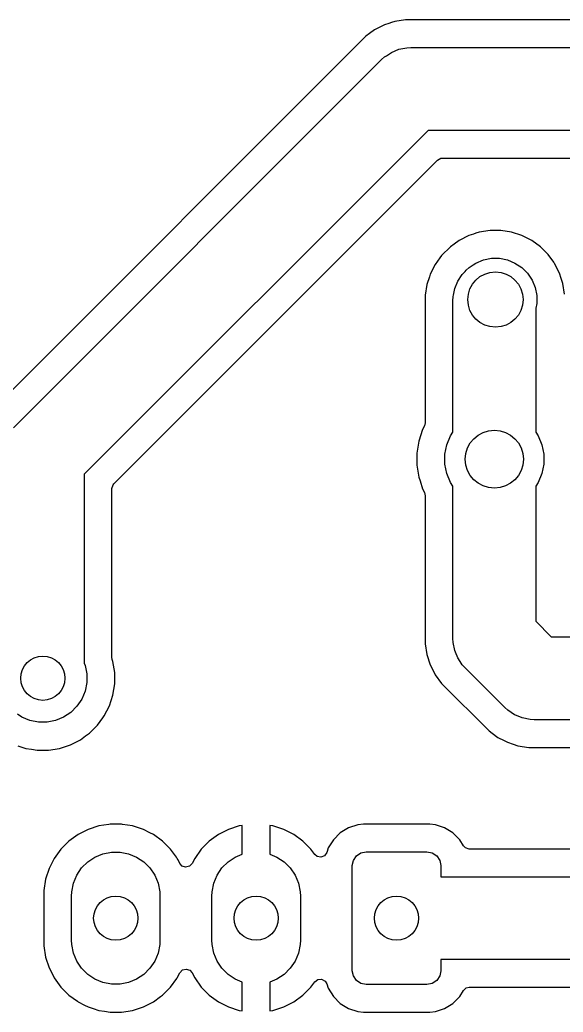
# Model space of a CAD drawing. Header units: millimetres. Extents: x 95 to 195, y -140 to -40.
# Drawn here: x 142.85 to 152.69, y -100.74 to -82.79 of the extents above; entities that cross this region are included whole.
import ezdxf

# ---------------------------------------------------------------- set-up
doc = ezdxf.new("R2010")
doc.units = ezdxf.units.MM
doc.layers.add('B.Cu', color=153, linetype='CONTINUOUS', true_color=0x4d7fc4)

msp = doc.modelspace()

# ---------------------------------------------------------------- linework, layer by layer
at = {"layer": 'B.Cu', "linetype": 'CONTINUOUS'}
for p, q in [((149.44997, -82.881117), (149.274594, -82.970476)), ((149.533103, -82.854105), (149.44997, -82.881117)), ((149.576348, -82.840054), (149.533103, -82.854105)), ((149.637172, -82.820291), (149.576348, -82.840053)), ((149.576348, -82.840053), (149.576348, -82.840054)), ((149.831578, -82.7895), (149.637172, -82.820291)), ((149.831583, -82.7895), (149.831578, -82.7895)), ((150.028416, -82.7895), (149.831583, -82.7895)), ((156.738417, -82.7895), (150.028416, -82.7895)), ((149.115351, -83.086174), (142.316174, -89.885351)), ((149.115352, -83.086174), (149.115351, -83.086174)), ((149.115354, -83.086172), (149.115352, -83.086174)), ((149.183741, -83.036485), (149.115354, -83.086172)), ((149.274594, -82.970476), (149.183741, -83.036485)), ((149.856487, -83.293611), (149.93, -83.29)), ((149.93, -83.29), (156.64, -83.29)), ((149.39967, -83.50967), (149.454205, -83.460242)), ((149.454205, -83.460242), (149.487636, -83.437904)), ((149.487636, -83.437904), (149.576452, -83.378559)), ((149.576452, -83.378559), (149.712286, -83.322295)), ((149.712286, -83.322295), (149.856487, -83.293611)), ((142.73967, -90.16967), (149.39967, -83.50967)), ((150.24066, -84.79), (144.02, -91.01066)), ((156.32934, -84.79), (150.24066, -84.79)), ((144.556819, -91.181655), (150.411655, -85.326819)), ((150.411655, -85.326819), (150.472978, -85.293334)), ((150.472978, -85.293334), (150.499336, -85.2905)), ((150.499336, -85.2905), (156.070664, -85.2905)), ((150.97997, -86.691117), (150.804594, -86.780476)), ((151.063103, -86.664105), (150.97997, -86.691117)), ((151.106348, -86.650054), (151.063103, -86.664105)), ((151.167172, -86.630291), (151.106348, -86.650053)), ((151.106348, -86.650053), (151.106348, -86.650054)), ((151.361578, -86.5995), (151.167172, -86.630291)), ((151.361583, -86.5995), (151.361578, -86.5995)), ((151.558416, -86.5995), (151.361583, -86.5995)), ((151.558417, -86.5995), (151.558416, -86.5995)), ((151.558422, -86.5995), (151.558417, -86.5995)), ((151.752826, -86.63029), (151.558422, -86.5995)), ((151.940029, -86.691117), (151.752826, -86.63029)), ((152.115405, -86.780476), (151.940029, -86.691117)), ((150.713741, -86.846485), (150.645354, -86.896172)), ((150.804594, -86.780476), (150.713741, -86.846485)), ((152.274646, -86.896172), (152.115405, -86.780476)), ((150.486172, -87.055354), (150.455789, -87.097172)), ((150.486174, -87.055352), (150.486172, -87.055354)), ((150.645351, -86.896174), (150.486174, -87.055351)), ((150.486174, -87.055351), (150.486174, -87.055352)), ((150.645352, -86.896174), (150.645351, -86.896174)), ((150.645354, -86.896172), (150.645352, -86.896174)), ((152.413828, -87.035354), (152.274646, -86.896172)), ((152.515131, -87.174785), (152.413828, -87.035354)), ((150.370476, -87.214594), (150.281115, -87.389973)), ((150.455789, -87.097172), (150.370476, -87.214594)), ((150.984205, -87.270242), (151.057973, -87.220952)), ((151.057973, -87.220952), (151.106452, -87.188559)), ((151.106452, -87.188559), (151.242286, -87.132295)), ((151.242286, -87.132295), (151.386487, -87.103611)), ((151.386487, -87.103611), (151.533513, -87.103611)), ((151.533513, -87.103611), (151.677714, -87.132295)), ((151.677714, -87.132295), (151.813548, -87.188559)), ((151.813548, -87.188559), (151.935795, -87.270242)), ((152.529523, -87.194594), (152.515131, -87.174785)), ((152.618882, -87.36997), (152.529523, -87.194594)), ((150.281113, -87.389979), (150.264977, -87.439645)), ((150.281115, -87.389973), (150.281113, -87.389979)), ((150.778559, -87.516452), (150.860242, -87.394205)), ((150.860242, -87.394205), (150.90967, -87.33967)), ((150.90967, -87.33967), (150.92967, -87.31967)), ((150.92967, -87.31967), (150.984205, -87.270242)), ((151.935795, -87.270242), (152.039758, -87.374205)), ((152.039758, -87.374205), (152.121441, -87.496452)), ((152.618882, -87.369972), (152.618882, -87.36997)), ((152.618884, -87.369975), (152.618882, -87.369972)), ((152.651487, -87.470317), (152.618884, -87.369975)), ((150.22029, -87.577177), (150.1895, -87.771577)), ((150.264977, -87.439646), (150.22029, -87.577177)), ((150.264977, -87.439645), (150.264977, -87.439646)), ((150.722294, -87.652287), (150.778559, -87.516453)), ((150.778559, -87.516453), (150.778559, -87.516452)), ((152.121441, -87.496452), (152.177705, -87.632286)), ((152.679709, -87.557173), (152.651487, -87.470317)), ((152.7105, -87.751577), (152.679709, -87.557173)), ((150.1895, -87.771577), (150.1895, -90.077106)), ((150.693611, -87.796487), (150.698566, -87.771577)), ((150.698566, -87.771577), (150.722294, -87.652287)), ((152.177705, -87.632286), (152.206389, -87.776487)), ((152.206389, -87.776487), (152.206389, -87.923513)), ((150.69, -87.87), (150.693611, -87.796487)), ((150.69, -90.247798), (150.69, -87.87)), ((152.206389, -87.923513), (152.19, -88.005904)), ((152.19, -88.005904), (152.19, -90.247798)), ((150.1895, -90.077106), (150.175985, -90.133401)), ((150.142103, -90.199896), (150.073985, -90.409547)), ((150.142104, -90.199893), (150.142103, -90.199896)), ((150.175985, -90.133401), (150.142104, -90.199893)), ((150.646271, -90.313243), (150.69, -90.247798)), ((152.19, -90.247798), (152.233729, -90.313243)), ((150.073985, -90.409547), (150.0395, -90.627278)), ((150.578754, -90.476244), (150.646271, -90.313243)), ((152.233729, -90.313243), (152.301246, -90.476244)), ((150.0395, -90.627278), (150.0395, -90.847721)), ((150.544334, -90.649285), (150.578754, -90.476244)), ((150.544334, -90.825715), (150.544334, -90.649285)), ((152.301246, -90.476244), (152.335666, -90.649285)), ((152.335666, -90.649285), (152.335666, -90.825715)), ((150.578754, -90.998756), (150.544334, -90.825715)), ((152.335666, -90.825715), (152.301246, -90.998756)), ((144.02, -91.01066), (144.02, -94.430226)), ((150.0395, -90.847721), (150.073985, -91.065452)), ((150.646271, -91.161757), (150.578754, -90.998756)), ((152.301246, -90.998756), (152.233729, -91.161757)), ((144.540185, -91.202297), (144.556819, -91.181655)), ((150.073985, -91.065452), (150.095338, -91.131172)), ((150.095338, -91.131172), (150.142105, -91.275106)), ((150.69, -91.227201), (150.646271, -91.161757)), ((152.233729, -91.161757), (152.19, -91.227201)), ((144.5205, -91.269336), (144.540185, -91.202297)), ((144.5205, -94.320498), (144.5205, -91.269336)), ((150.142105, -91.275106), (150.175984, -91.341595)), ((150.175984, -91.341595), (150.1895, -91.397891)), ((150.69, -93.98), (150.69, -91.227201)), ((152.19, -91.227201), (152.19, -93.66934)), ((150.1895, -91.397891), (150.1895, -94.078422)), ((152.19, -93.66934), (152.47066, -93.95)), ((150.693611, -94.053513), (150.69, -93.98)), ((150.722294, -94.197713), (150.693611, -94.053513)), ((152.47066, -93.95), (155.700226, -93.95)), ((150.1895, -94.078422), (150.22029, -94.272826)), ((150.735805, -94.23033), (150.722294, -94.197713)), ((150.778559, -94.333548), (150.735805, -94.23033)), ((144.526569, -94.358816), (144.5205, -94.320498)), ((144.538477, -94.395466), (144.526569, -94.358816)), ((144.5705, -94.597648), (144.538477, -94.395466)), ((150.22029, -94.272826), (150.281117, -94.46003)), ((150.82107, -94.39717), (150.778559, -94.333548)), ((150.860242, -94.455795), (150.82107, -94.39717)), ((144.02, -94.430226), (144.035552, -94.467772)), ((144.035552, -94.467772), (144.066148, -94.621586)), ((144.5705, -94.802352), (144.5705, -94.597648)), ((150.281117, -94.46003), (150.331251, -94.558422)), ((150.331251, -94.558422), (150.370476, -94.635405)), ((150.90967, -94.51033), (150.860242, -94.455795)), ((151.62967, -95.23033), (150.90967, -94.51033)), ((144.066148, -94.778414), (144.035552, -94.932228)), ((144.066148, -94.621586), (144.066148, -94.778414)), ((150.370476, -94.635405), (150.486172, -94.794646)), ((144.035552, -94.932228), (143.975537, -95.077117)), ((144.538477, -95.004534), (144.5705, -94.802352)), ((150.486172, -94.794646), (150.486174, -94.794648)), ((150.486174, -94.794648), (151.345355, -95.65383)), ((143.975537, -95.077117), (143.888408, -95.207515)), ((144.47522, -95.199219), (144.538477, -95.004534)), ((143.777515, -95.318408), (143.647117, -95.405537)), ((143.888408, -95.207515), (143.777515, -95.318408)), ((144.382287, -95.38161), (144.47522, -95.199219)), ((151.684205, -95.279758), (151.62967, -95.23033)), ((151.806452, -95.361441), (151.684205, -95.279758)), ((142.892883, -95.405537), (142.809766, -95.35)), ((143.037772, -95.465552), (142.892883, -95.405537)), ((143.191586, -95.496148), (143.037772, -95.465552)), ((143.348414, -95.496148), (143.191586, -95.496148)), ((143.502228, -95.465552), (143.348414, -95.496148)), ((143.647117, -95.405537), (143.502228, -95.465552)), ((144.261971, -95.547213), (144.358879, -95.413828)), ((144.358879, -95.413828), (144.382287, -95.38161)), ((151.838332, -95.374646), (151.806452, -95.361441)), ((151.942287, -95.417706), (151.838332, -95.374646)), ((152.086487, -95.446389), (151.942287, -95.417706)), ((152.16, -95.45), (152.086487, -95.446389)), ((155.63934, -95.45), (152.16, -95.45)), ((144.117219, -95.691966), (144.261966, -95.547219)), ((144.261966, -95.547219), (144.261968, -95.547215)), ((144.261968, -95.547215), (144.261971, -95.547213)), ((151.345355, -95.65383), (151.34536, -95.653834)), ((151.34536, -95.653834), (151.398353, -95.692335)), ((143.769219, -95.90522), (143.95161, -95.812287)), ((143.95161, -95.812287), (144.04459, -95.744732)), ((144.04459, -95.744732), (144.117213, -95.691971)), ((144.117213, -95.691971), (144.117215, -95.691968)), ((144.117215, -95.691968), (144.117219, -95.691966)), ((151.398353, -95.692335), (151.504595, -95.769524)), ((151.504595, -95.769524), (151.616345, -95.826463)), ((151.616345, -95.826463), (151.679969, -95.858882)), ((142.815374, -95.919709), (142.965465, -95.968477)), ((142.965465, -95.968477), (143.066557, -95.984488)), ((143.066557, -95.984488), (143.167648, -96.0005)), ((143.167648, -96.0005), (143.167649, -96.0005)), ((143.167649, -96.0005), (143.372351, -96.0005)), ((143.372351, -96.0005), (143.372352, -96.0005)), ((143.372352, -96.0005), (143.574534, -95.968477)), ((143.574534, -95.968477), (143.769219, -95.90522)), ((151.679969, -95.858882), (151.679971, -95.858882)), ((151.679971, -95.858882), (151.679974, -95.858884)), ((151.679974, -95.858884), (151.780318, -95.891487)), ((151.780318, -95.891487), (151.867173, -95.919709)), ((151.867173, -95.919709), (152.061578, -95.9505)), ((152.061578, -95.9505), (152.061583, -95.9505)), ((152.061583, -95.9505), (152.061584, -95.9505)), ((152.061584, -95.9505), (152.258417, -95.9505)), ((152.258417, -95.9505), (155.380664, -95.9505)), ((144.090776, -97.434781), (143.908386, -97.527715)), ((144.285465, -97.371522), (144.090776, -97.434781)), ((144.466649, -97.342826), (144.285465, -97.371522)), ((144.487648, -97.3395), (144.466649, -97.342826)), ((144.692352, -97.3395), (144.487648, -97.3395)), ((144.713351, -97.342826), (144.692352, -97.3395)), ((144.894534, -97.371522), (144.713351, -97.342826)), ((145.089223, -97.434781), (144.894534, -97.371522)), ((145.20832, -97.495465), (145.089223, -97.434781)), ((146.63097, -97.435244), (146.44865, -97.52814)), ((146.825586, -97.372009), (146.63097, -97.435244)), ((146.88, -97.36339), (146.825586, -97.372009)), ((146.88, -97.881809), (146.88, -97.36339)), ((147.434413, -97.372009), (147.38, -97.36339)), ((147.38, -97.36339), (147.38, -97.881809)), ((147.629029, -97.435244), (147.434413, -97.372009)), ((147.811349, -97.52814), (147.629029, -97.435244)), ((148.800663, -97.405187), (148.651342, -97.497289)), ((148.800668, -97.405185), (148.800663, -97.405187)), ((148.9672, -97.350001), (148.800668, -97.405185)), ((148.967203, -97.35), (148.9672, -97.350001)), ((149.069981, -97.339501), (148.967203, -97.35)), ((149.069998, -97.3395), (149.069981, -97.339501)), ((150.27001, -97.3395), (149.069998, -97.3395)), ((150.372795, -97.35), (150.27001, -97.3395)), ((150.372797, -97.350001), (150.372795, -97.35)), ((150.539334, -97.405186), (150.372797, -97.350001)), ((150.688656, -97.497288), (150.539334, -97.405186)), ((143.742786, -97.648028), (143.598028, -97.792786)), ((143.908386, -97.527715), (143.742786, -97.648028)), ((145.27161, -97.527713), (145.20832, -97.495465)), ((145.271612, -97.527714), (145.27161, -97.527713)), ((145.271613, -97.527715), (145.271612, -97.527714)), ((145.437213, -97.648028), (145.271613, -97.527715)), ((145.581971, -97.792786), (145.437213, -97.648028)), ((146.283104, -97.648417), (146.138417, -97.793104)), ((146.283105, -97.648417), (146.283104, -97.648417)), ((146.44865, -97.52814), (146.283105, -97.648417)), ((147.976895, -97.648417), (147.811349, -97.52814)), ((148.121582, -97.793104), (147.976895, -97.648417)), ((148.527289, -97.621342), (148.435187, -97.770663)), ((148.651342, -97.497289), (148.527289, -97.621342)), ((150.812712, -97.621344), (150.688656, -97.497288)), ((150.880099, -97.730597), (150.812712, -97.621344)), ((143.598028, -97.792786), (143.477715, -97.958386)), ((145.686894, -97.937203), (145.581971, -97.792786)), ((146.138417, -97.793105), (146.01814, -97.95865)), ((146.138417, -97.793104), (146.138417, -97.793105)), ((148.189828, -97.887036), (148.121582, -97.793104)), ((148.435186, -97.770666), (148.413941, -97.834781)), ((148.435187, -97.770663), (148.435186, -97.770666)), ((150.918599, -97.769815), (150.880099, -97.730597)), ((150.985638, -97.7895), (150.918599, -97.769815)), ((153.370498, -97.7895), (150.985638, -97.7895)), ((143.477715, -97.958386), (143.384781, -98.140776)), ((144.082485, -98.021592), (144.212883, -97.934463)), ((144.212883, -97.934463), (144.357772, -97.874448)), ((144.357772, -97.874448), (144.511586, -97.843852)), ((144.511586, -97.843852), (144.668414, -97.843852)), ((144.668414, -97.843852), (144.822228, -97.874448)), ((144.822228, -97.874448), (144.967117, -97.934463)), ((144.967117, -97.934463), (145.097515, -98.021592)), ((145.702287, -97.95839), (145.686894, -97.937203)), ((145.716772, -97.986819), (145.702287, -97.95839)), ((145.749795, -98.051629), (145.716772, -97.986819)), ((146.01814, -97.95865), (145.970765, -98.051629)), ((146.622485, -98.021592), (146.752883, -97.934463)), ((146.752883, -97.934463), (146.88, -97.881809)), ((147.38, -97.881809), (147.507117, -97.934463)), ((147.507117, -97.934463), (147.637515, -98.021592)), ((148.234787, -97.925107), (148.189828, -97.887036)), ((148.303563, -97.937422), (148.234787, -97.925107)), ((148.368079, -97.910599), (148.303563, -97.937422)), ((148.407852, -97.853155), (148.368079, -97.910599)), ((148.413941, -97.834781), (148.407852, -97.853155)), ((148.87, -98.09), (148.88903, -97.994329)), ((148.88903, -97.994329), (148.943223, -97.913223)), ((148.943223, -97.913223), (149.024329, -97.85903)), ((149.024329, -97.85903), (149.12, -97.84)), ((149.12, -97.84), (150.22, -97.84)), ((150.22, -97.84), (150.315671, -97.85903)), ((150.315671, -97.85903), (150.396777, -97.913223)), ((150.396777, -97.913223), (150.45097, -97.994329)), ((150.45097, -97.994329), (150.47, -98.09)), ((143.384781, -98.140776), (143.321522, -98.335465)), ((143.884463, -98.262883), (143.971592, -98.132485)), ((143.971592, -98.132485), (144.082485, -98.021592)), ((145.097515, -98.021592), (145.208408, -98.132485)), ((145.208408, -98.132485), (145.295537, -98.262883)), ((145.788834, -98.096682), (145.749795, -98.051629)), ((145.854969, -98.11922), (145.788834, -98.096682)), ((145.92279, -98.102425), (145.854969, -98.11922)), ((145.970765, -98.051629), (145.92279, -98.102425)), ((146.424463, -98.262883), (146.511592, -98.132485)), ((146.511592, -98.132485), (146.622485, -98.021592)), ((147.637515, -98.021592), (147.748408, -98.132485)), ((147.748408, -98.132485), (147.835537, -98.262883)), ((148.87, -99.99), (148.87, -98.09)), ((150.47, -98.09), (150.47, -98.29)), ((143.321522, -98.335465), (143.2895, -98.537648)), ((143.824448, -98.407772), (143.884463, -98.262883)), ((145.295537, -98.262883), (145.355552, -98.407772)), ((146.364448, -98.407772), (146.424463, -98.262883)), ((147.835537, -98.262883), (147.895552, -98.407772)), ((150.47, -98.29), (153.480226, -98.29)), ((143.2895, -98.537648), (143.2895, -99.542351)), ((143.793852, -98.561586), (143.824448, -98.407772)), ((145.355552, -98.407772), (145.386148, -98.561586)), ((146.333852, -98.561586), (146.364448, -98.407772)), ((147.895552, -98.407772), (147.926148, -98.561586)), ((143.79, -98.64), (143.793852, -98.561586)), ((143.79, -99.44), (143.79, -98.64)), ((145.386148, -98.561586), (145.39, -98.64)), ((145.39, -98.64), (145.39, -99.44)), ((146.33, -98.64), (146.333852, -98.561586)), ((146.33, -99.44), (146.33, -98.64)), ((147.926148, -98.561586), (147.93, -98.64)), ((147.93, -98.64), (147.93, -99.44)), ((143.793852, -99.518414), (143.79, -99.44)), ((145.39, -99.44), (145.386148, -99.518414)), ((146.333852, -99.518414), (146.33, -99.44)), ((147.93, -99.44), (147.926148, -99.518414)), ((143.2895, -99.542351), (143.321522, -99.744534)), ((143.824448, -99.672228), (143.793852, -99.518414)), ((145.386148, -99.518414), (145.355552, -99.672228)), ((146.364448, -99.672228), (146.333852, -99.518414)), ((147.926148, -99.518414), (147.895552, -99.672228)), ((143.321522, -99.744534), (143.384781, -99.939223)), ((143.884463, -99.817117), (143.824448, -99.672228)), ((145.355552, -99.672228), (145.295537, -99.817117)), ((146.424463, -99.817117), (146.364448, -99.672228)), ((147.895552, -99.672228), (147.835537, -99.817117)), ((153.480226, -99.79), (150.47, -99.79)), ((150.47, -99.79), (150.47, -99.99)), ((143.384781, -99.939223), (143.436699, -100.041116)), ((143.971592, -99.947515), (143.884463, -99.817117)), ((144.082485, -100.058408), (143.971592, -99.947515)), ((145.208408, -99.947515), (145.097515, -100.058408)), ((145.295537, -99.817117), (145.208408, -99.947515)), ((145.749795, -100.028369), (145.79777, -99.977574)), ((145.79777, -99.977574), (145.865591, -99.960779)), ((145.865591, -99.960779), (145.931725, -99.983316)), ((145.931725, -99.983316), (145.970765, -100.02837)), ((146.511592, -99.947515), (146.424463, -99.817117)), ((146.622485, -100.058408), (146.511592, -99.947515)), ((147.748408, -99.947515), (147.637515, -100.058408)), ((147.835537, -99.817117), (147.748408, -99.947515)), ((143.436699, -100.041116), (143.477712, -100.121609)), ((143.477712, -100.121609), (143.477715, -100.121613)), ((143.477715, -100.121613), (143.598028, -100.287213)), ((144.212883, -100.145537), (144.082485, -100.058408)), ((144.357772, -100.205552), (144.212883, -100.145537)), ((144.967117, -100.145537), (144.822228, -100.205552)), ((145.097515, -100.058408), (144.967117, -100.145537)), ((145.581971, -100.287213), (145.695844, -100.130478)), ((145.695844, -100.130478), (145.702287, -100.12161)), ((145.702287, -100.12161), (145.749795, -100.028369)), ((145.970765, -100.02837), (146.01814, -100.121349)), ((146.01814, -100.121349), (146.138417, -100.286894)), ((146.752883, -100.145537), (146.622485, -100.058408)), ((146.88, -100.19819), (146.752883, -100.145537)), ((147.507117, -100.145537), (147.38, -100.19819)), ((147.637515, -100.058408), (147.507117, -100.145537)), ((148.189828, -100.192964), (148.245158, -100.150299)), ((148.245158, -100.150299), (148.314771, -100.14432)), ((148.314771, -100.14432), (148.376566, -100.176926)), ((148.88903, -100.085671), (148.87, -99.99)), ((148.943223, -100.166777), (148.88903, -100.085671)), ((150.45097, -100.085671), (150.396777, -100.166777)), ((150.47, -99.99), (150.45097, -100.085671)), ((143.598028, -100.287213), (143.742786, -100.431971)), ((144.511586, -100.236148), (144.357772, -100.205552)), ((144.668414, -100.236148), (144.511586, -100.236148)), ((144.822228, -100.205552), (144.668414, -100.236148)), ((145.437219, -100.431966), (145.581966, -100.287219)), ((145.581966, -100.287219), (145.581968, -100.287215)), ((145.581968, -100.287215), (145.581971, -100.287213)), ((146.138417, -100.286894), (146.138417, -100.286895)), ((146.138417, -100.286895), (146.283104, -100.431582)), ((146.88, -100.716607), (146.88, -100.19819)), ((147.38, -100.19819), (147.38, -100.716606)), ((147.976895, -100.431582), (148.121582, -100.286895)), ((148.121582, -100.286895), (148.189828, -100.192964)), ((148.376566, -100.176926), (148.407851, -100.226844)), ((148.407851, -100.226844), (148.435186, -100.309334)), ((148.435186, -100.309334), (148.527288, -100.458656)), ((149.024329, -100.22097), (148.943223, -100.166777)), ((149.12, -100.24), (149.024329, -100.22097)), ((150.22, -100.24), (149.12, -100.24)), ((150.315671, -100.22097), (150.22, -100.24)), ((150.396777, -100.166777), (150.315671, -100.22097)), ((150.880099, -100.349402), (150.932047, -100.302679)), ((150.932047, -100.302679), (150.985638, -100.2905)), ((150.985638, -100.2905), (153.370498, -100.2905)), ((143.742786, -100.431971), (143.897749, -100.544556)), ((145.27161, -100.552287), (145.400482, -100.458657)), ((145.400482, -100.458657), (145.437213, -100.431971)), ((145.437213, -100.431971), (145.437215, -100.431968)), ((145.437215, -100.431968), (145.437219, -100.431966)), ((146.283104, -100.431582), (146.44865, -100.551859)), ((147.811349, -100.551859), (147.976894, -100.431582)), ((147.976894, -100.431582), (147.976895, -100.431582)), ((148.527288, -100.458656), (148.651344, -100.582712)), ((150.688656, -100.582712), (150.812712, -100.458656)), ((150.812712, -100.458656), (150.880099, -100.349402)), ((143.897749, -100.544556), (143.90839, -100.552287)), ((143.90839, -100.552287), (144.024607, -100.611503)), ((144.024607, -100.611503), (144.090776, -100.645218)), ((144.090776, -100.645218), (144.090778, -100.645218)), ((144.090778, -100.645218), (144.090781, -100.64522)), ((144.090781, -100.64522), (144.181185, -100.674594)), ((144.181185, -100.674594), (144.285465, -100.708477)), ((144.894534, -100.708477), (145.089219, -100.64522)), ((145.089219, -100.64522), (145.27161, -100.552287)), ((146.44865, -100.551859), (146.630968, -100.644754)), ((146.630968, -100.644754), (146.825578, -100.707988)), ((147.434421, -100.707988), (147.629031, -100.644754)), ((147.629031, -100.644754), (147.811349, -100.551859)), ((148.651344, -100.582712), (148.800666, -100.674814)), ((148.800666, -100.674814), (148.967203, -100.729999)), ((150.372797, -100.729999), (150.539334, -100.674814)), ((150.539334, -100.674814), (150.688656, -100.582712)), ((144.285465, -100.708477), (144.386557, -100.724488)), ((144.386557, -100.724488), (144.487648, -100.7405)), ((144.487648, -100.7405), (144.487649, -100.7405)), ((144.487649, -100.7405), (144.692351, -100.7405)), ((144.692351, -100.7405), (144.692352, -100.7405)), ((144.692352, -100.7405), (144.894534, -100.708477)), ((146.825578, -100.707988), (146.88, -100.716607)), ((147.38, -100.716606), (147.434421, -100.707988)), ((148.967203, -100.729999), (149.069991, -100.7405)), ((149.069991, -100.7405), (150.270008, -100.740499)), ((150.270008, -100.740499), (150.372797, -100.729999))]:
    msp.add_line(p, q, dxfattribs=at)
at = {"layer": 'B.Cu'}
for centre, radius in [((151.46, -87.85), 0.5), ((151.46, -87.85), 0.5), ((151.44, -90.7375), 0.525), ((151.44, -90.7375), 0.525), ((151.44, -90.7375), 0.525), ((143.27, -94.7), 0.4), ((143.27, -94.7), 0.4), ((143.27, -94.7), 0.4), ((144.59, -99.04), 0.4), ((144.59, -99.04), 0.4), ((144.59, -99.04), 0.4), ((147.13, -99.04), 0.4), ((147.13, -99.04), 0.4), ((147.13, -99.04), 0.4), ((149.67, -99.04), 0.4), ((149.67, -99.04), 0.4), ((149.67, -99.04), 0.4)]:
    msp.add_circle(centre, radius, dxfattribs=at)

doc.saveas('drawing.dxf')
